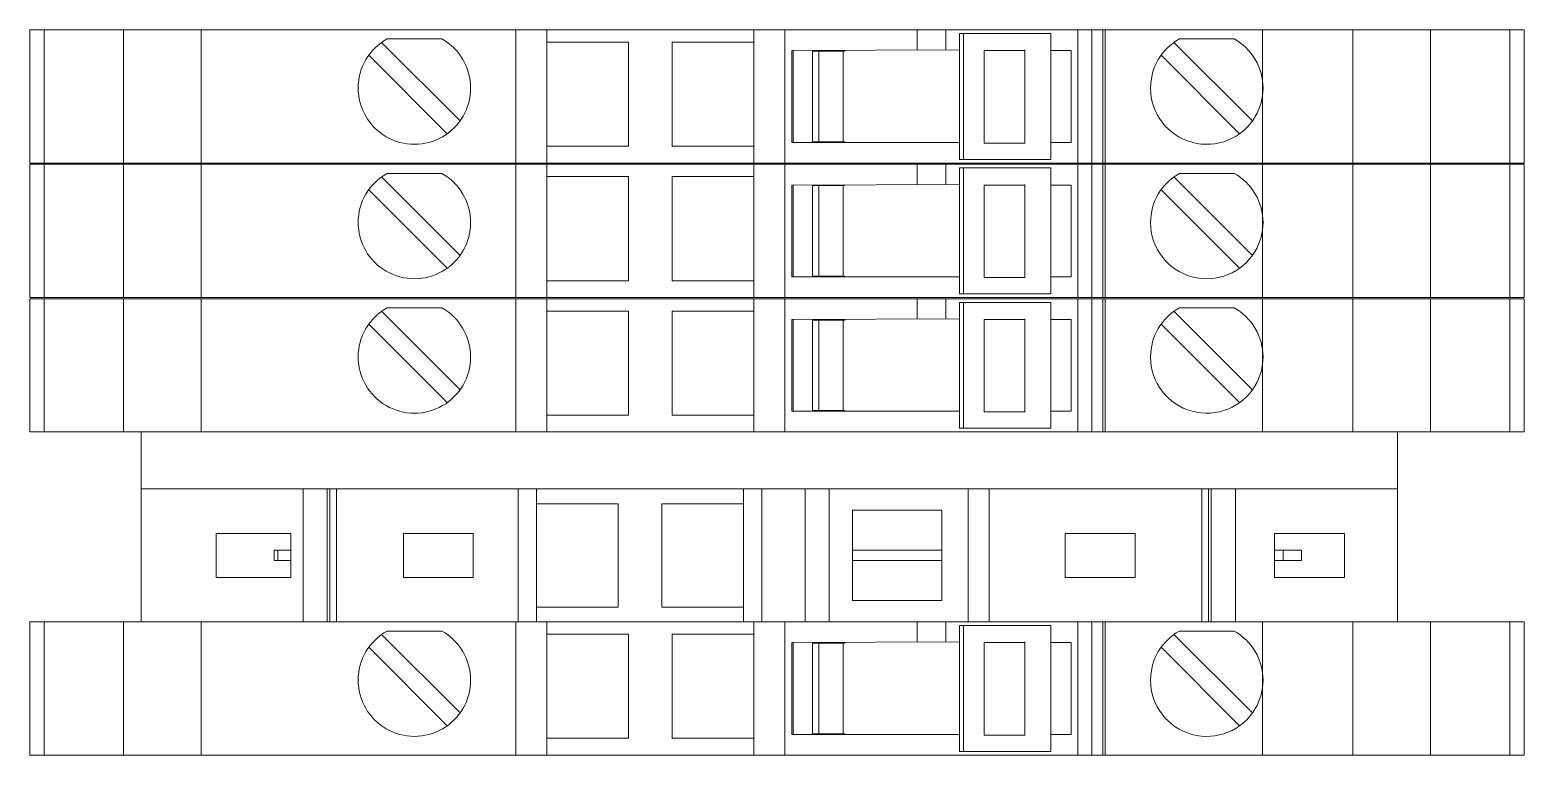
# Model space of a CAD drawing. Header units: millimetres. Extents: x 4962 to 7449, y 754 to 2938.
# Drawn here: x 6031.2 to 6089, y 1928.8 to 1956.9 of the extents above; entities that cross this region are included whole.
import ezdxf

# ---------------------------------------------------------------- set-up
doc = ezdxf.new("R2010")
doc.units = ezdxf.units.MM
doc.layers.add('000-PI-Oprema', color=30, linetype='Continuous', lineweight=5)

msp = doc.modelspace()

# ---------------------------------------------------------------- linework, layer by layer
at = {"color": 0, "linetype": 'ByBlock', "lineweight": 0, "ltscale": 0.25}
msp.add_lwpolyline([(6035.471, 1941.31), (6035.471, 1933.96), (6084.071, 1933.96), (6084.071, 1941.31), (6035.471, 1941.31)], dxfattribs=at)
at = {"layer": '000-PI-Oprema', "color": 0, "linetype": 'ByBlock', "lineweight": 0}
for p, q in [((6031.171, 1956.86), (6049.971, 1956.86)), ((6031.171, 1951.71), (6031.171, 1956.86)), ((6031.718, 1956.86), (6031.718, 1951.71)), ((6034.795, 1951.71), (6034.795, 1956.86)), ((6037.795, 1951.71), (6037.795, 1956.86)), ((6049.971, 1956.86), (6051.171, 1956.86)), ((6049.971, 1951.71), (6049.971, 1956.86)), ((6059.171, 1956.86), (6051.171, 1956.86)), ((6051.171, 1956.86), (6051.171, 1956.86)), ((6051.171, 1951.71), (6051.171, 1956.86)), ((6059.171, 1956.86), (6060.371, 1956.86)), ((6059.171, 1956.86), (6059.171, 1956.86)), ((6059.171, 1956.86), (6059.171, 1951.71)), ((6060.371, 1956.86), (6065.496, 1956.86)), ((6060.371, 1956.86), (6060.371, 1951.71)), ((6064.971, 1956.86), (6064.971, 1956.86)), ((6066.592, 1956.86), (6065.496, 1956.86)), ((6065.496, 1956.86), (6065.496, 1956.86)), ((6065.496, 1956.86), (6065.499, 1956.079)), ((6066.596, 1956.86), (6066.592, 1956.86)), ((6066.596, 1956.86), (6088.971, 1956.86)), ((6066.596, 1956.86), (6066.596, 1956.86)), ((6066.596, 1956.083), (6066.596, 1956.86)), ((6067.13, 1956.72), (6067.288, 1956.72)), ((6067.13, 1956.72), (6067.13, 1956.035)), ((6067.288, 1956.72), (6067.288, 1951.85)), ((6067.288, 1956.72), (6070.659, 1956.72)), ((6070.021, 1956.86), (6070.021, 1956.86)), ((6070.659, 1951.85), (6070.659, 1956.72)), ((6070.659, 1956.72), (6070.659, 1956.72)), ((6071.702, 1951.71), (6071.702, 1956.86)), ((6072.244, 1956.86), (6072.244, 1951.71)), ((6072.671, 1956.86), (6072.671, 1956.86)), ((6072.671, 1956.86), (6072.671, 1951.71)), ((6072.771, 1951.71), (6072.771, 1956.86)), ((6078.847, 1951.71), (6078.847, 1956.86)), ((6082.347, 1951.71), (6082.347, 1956.86)), ((6085.347, 1951.71), (6085.347, 1956.86)), ((6088.424, 1956.86), (6088.424, 1951.71)), ((6088.971, 1951.71), (6088.971, 1956.86)), ((6044.776, 1956.375), (6047.812, 1953.34)), ((6044.988, 1956.51), (6044.988, 1956.51)), ((6047.105, 1956.51), (6044.988, 1956.51)), ((6047.105, 1956.51), (6047.105, 1956.51)), ((6051.171, 1956.385), (6051.171, 1956.385)), ((6054.321, 1956.385), (6051.171, 1956.385)), ((6054.321, 1952.36), (6054.321, 1956.385)), ((6054.321, 1956.385), (6054.321, 1956.385)), ((6056.021, 1956.385), (6056.021, 1952.36)), ((6056.021, 1956.385), (6056.021, 1956.385)), ((6059.171, 1956.385), (6056.021, 1956.385)), ((6059.171, 1956.385), (6059.171, 1956.385)), ((6060.646, 1956.06), (6067.13, 1956.085)), ((6060.646, 1956.06), (6060.646, 1956.06)), ((6060.646, 1952.51), (6060.646, 1956.06)), ((6060.696, 1956.06), (6060.696, 1952.51)), ((6061.446, 1956.035), (6061.696, 1956.035)), ((6061.446, 1956.035), (6061.446, 1956.035)), ((6061.446, 1952.535), (6061.446, 1956.035)), ((6061.696, 1952.51), (6061.696, 1956.06)), ((6061.696, 1956.035), (6062.696, 1956.035)), ((6062.633, 1952.535), (6062.633, 1956.035)), ((6062.696, 1956.06), (6062.696, 1956.035)), ((6067.13, 1956.035), (6067.13, 1952.535)), ((6068.085, 1956.06), (6069.652, 1956.06)), ((6068.085, 1956.06), (6068.085, 1952.535)), ((6069.652, 1952.485), (6069.652, 1956.085)), ((6070.659, 1956.06), (6071.446, 1956.06)), ((6071.446, 1956.06), (6071.446, 1956.06)), ((6071.446, 1952.51), (6071.446, 1956.06)), ((6075.426, 1956.375), (6075.426, 1956.375)), ((6075.426, 1956.375), (6078.462, 1953.34)), ((6075.638, 1956.51), (6075.638, 1956.51)), ((6075.638, 1956.51), (6077.755, 1956.51)), ((6077.755, 1956.51), (6077.755, 1956.51)), ((6047.317, 1952.845), (6044.281, 1955.88)), ((6049.971, 1955.91), (6049.971, 1953.31)), ((6049.971, 1955.91), (6049.971, 1955.91)), ((6072.771, 1953.31), (6072.771, 1955.91)), ((6072.771, 1955.91), (6072.771, 1955.91)), ((6074.931, 1955.88), (6074.931, 1955.88)), ((6077.967, 1952.845), (6074.931, 1955.88)), ((6049.971, 1953.31), (6049.971, 1953.31)), ((6072.771, 1953.31), (6072.771, 1953.31)), ((6078.462, 1953.34), (6078.462, 1953.34)), ((6060.646, 1952.51), (6067.13, 1952.51)), ((6060.646, 1952.51), (6060.646, 1952.51)), ((6061.446, 1952.535), (6061.446, 1952.535)), ((6061.446, 1952.535), (6061.696, 1952.535)), ((6061.696, 1952.535), (6062.696, 1952.535)), ((6062.696, 1952.535), (6062.696, 1952.51)), ((6067.13, 1951.85), (6067.13, 1952.535)), ((6068.085, 1952.535), (6068.085, 1952.485)), ((6068.243, 1952.485), (6068.085, 1952.485)), ((6069.652, 1952.485), (6068.243, 1952.485)), ((6070.659, 1952.51), (6071.446, 1952.51)), ((6071.446, 1952.51), (6071.446, 1952.51)), ((6077.967, 1952.845), (6077.967, 1952.845)), ((6051.171, 1952.36), (6051.171, 1952.36)), ((6051.171, 1952.36), (6054.321, 1952.36)), ((6054.321, 1952.36), (6054.321, 1952.36)), ((6056.021, 1952.36), (6059.171, 1952.36)), ((6056.021, 1952.36), (6056.021, 1952.36)), ((6059.171, 1952.36), (6059.171, 1952.36)), ((6031.171, 1951.71), (6031.854, 1951.71)), ((6031.171, 1951.71), (6049.971, 1951.71)), ((6031.171, 1951.66), (6049.971, 1951.66)), ((6031.171, 1946.51), (6031.171, 1951.66)), ((6031.718, 1951.66), (6031.718, 1946.51)), ((6034.795, 1946.51), (6034.795, 1951.66)), ((6037.795, 1946.51), (6037.795, 1951.66)), ((6049.971, 1951.71), (6051.171, 1951.71)), ((6049.971, 1951.66), (6051.171, 1951.66)), ((6049.971, 1946.51), (6049.971, 1951.66)), ((6051.171, 1951.71), (6051.171, 1951.71)), ((6059.171, 1951.71), (6051.171, 1951.71)), ((6059.171, 1951.66), (6051.171, 1951.66)), ((6051.171, 1951.66), (6051.171, 1951.66)), ((6051.171, 1946.51), (6051.171, 1951.66)), ((6059.171, 1951.71), (6059.171, 1951.71)), ((6059.171, 1951.71), (6060.371, 1951.71)), ((6059.171, 1951.66), (6060.371, 1951.66)), ((6059.171, 1951.66), (6059.171, 1951.66)), ((6059.171, 1951.66), (6059.171, 1946.51)), ((6060.371, 1951.71), (6078.571, 1951.71)), ((6060.371, 1951.66), (6065.496, 1951.66)), ((6060.371, 1951.66), (6060.371, 1946.51)), ((6064.971, 1951.71), (6064.971, 1951.71)), ((6064.971, 1951.66), (6064.971, 1951.66)), ((6066.592, 1951.66), (6065.496, 1951.66)), ((6065.496, 1951.66), (6065.496, 1951.66)), ((6065.496, 1951.66), (6065.499, 1950.879)), ((6066.596, 1951.66), (6066.592, 1951.66)), ((6066.596, 1951.66), (6088.971, 1951.66)), ((6066.596, 1951.66), (6066.596, 1951.66)), ((6066.596, 1950.883), (6066.596, 1951.66)), ((6067.13, 1951.85), (6067.288, 1951.85)), ((6067.13, 1951.52), (6067.288, 1951.52)), ((6067.13, 1951.52), (6067.13, 1950.835)), ((6067.288, 1951.85), (6070.659, 1951.85)), ((6067.288, 1951.52), (6067.288, 1946.65)), ((6067.288, 1951.52), (6070.659, 1951.52)), ((6070.021, 1951.71), (6070.021, 1951.71)), ((6070.021, 1951.66), (6070.021, 1951.66)), ((6070.659, 1951.85), (6070.659, 1951.85)), ((6070.659, 1946.65), (6070.659, 1951.52)), ((6070.659, 1951.52), (6070.659, 1951.52)), ((6071.702, 1946.51), (6071.702, 1951.66)), ((6072.244, 1951.66), (6072.244, 1946.51)), ((6072.671, 1951.71), (6072.671, 1951.71)), ((6072.671, 1951.66), (6072.671, 1951.66)), ((6072.671, 1951.66), (6072.671, 1946.51)), ((6072.771, 1946.51), (6072.771, 1951.66)), ((6088.971, 1951.71), (6078.571, 1951.71)), ((6078.847, 1946.51), (6078.847, 1951.66)), ((6082.347, 1946.51), (6082.347, 1951.66)), ((6085.347, 1946.51), (6085.347, 1951.66)), ((6088.424, 1951.66), (6088.424, 1946.51)), ((6088.971, 1946.51), (6088.971, 1951.66)), ((6044.776, 1951.175), (6047.812, 1948.14)), ((6044.988, 1951.31), (6044.988, 1951.31)), ((6047.105, 1951.31), (6044.988, 1951.31)), ((6047.105, 1951.31), (6047.105, 1951.31)), ((6051.171, 1951.185), (6051.171, 1951.185)), ((6054.321, 1951.185), (6051.171, 1951.185)), ((6054.321, 1947.16), (6054.321, 1951.185)), ((6054.321, 1951.185), (6054.321, 1951.185)), ((6056.021, 1951.185), (6056.021, 1947.16)), ((6056.021, 1951.185), (6056.021, 1951.185)), ((6059.171, 1951.185), (6056.021, 1951.185)), ((6059.171, 1951.185), (6059.171, 1951.185)), ((6060.646, 1950.86), (6067.13, 1950.885)), ((6060.646, 1950.86), (6060.646, 1950.86)), ((6060.646, 1947.31), (6060.646, 1950.86)), ((6060.696, 1950.86), (6060.696, 1947.31)), ((6061.446, 1950.835), (6061.696, 1950.835)), ((6061.446, 1950.835), (6061.446, 1950.835)), ((6061.446, 1947.335), (6061.446, 1950.835)), ((6061.696, 1947.31), (6061.696, 1950.86)), ((6061.696, 1950.835), (6062.696, 1950.835)), ((6062.633, 1947.335), (6062.633, 1950.835)), ((6062.696, 1950.86), (6062.696, 1950.835)), ((6067.13, 1950.835), (6067.13, 1947.335)), ((6068.085, 1950.86), (6069.652, 1950.86)), ((6068.085, 1950.86), (6068.085, 1947.335)), ((6069.652, 1947.285), (6069.652, 1950.885)), ((6070.659, 1950.86), (6071.446, 1950.86)), ((6071.446, 1950.86), (6071.446, 1950.86)), ((6071.446, 1947.31), (6071.446, 1950.86)), ((6075.426, 1951.175), (6075.426, 1951.175)), ((6075.426, 1951.175), (6078.462, 1948.14)), ((6075.638, 1951.31), (6075.638, 1951.31)), ((6075.638, 1951.31), (6077.755, 1951.31)), ((6077.755, 1951.31), (6077.755, 1951.31)), ((6047.317, 1947.645), (6044.281, 1950.68)), ((6049.971, 1950.71), (6049.971, 1948.11)), ((6049.971, 1950.71), (6049.971, 1950.71)), ((6072.771, 1948.11), (6072.771, 1950.71)), ((6072.771, 1950.71), (6072.771, 1950.71)), ((6074.931, 1950.68), (6074.931, 1950.68)), ((6077.967, 1947.645), (6074.931, 1950.68)), ((6049.971, 1948.11), (6049.971, 1948.11)), ((6072.771, 1948.11), (6072.771, 1948.11)), ((6078.462, 1948.14), (6078.462, 1948.14)), ((6060.646, 1947.31), (6067.13, 1947.31)), ((6060.646, 1947.31), (6060.646, 1947.31)), ((6061.446, 1947.335), (6061.446, 1947.335)), ((6061.446, 1947.335), (6061.696, 1947.335)), ((6061.696, 1947.335), (6062.696, 1947.335)), ((6062.696, 1947.335), (6062.696, 1947.31)), ((6067.13, 1946.65), (6067.13, 1947.335)), ((6068.085, 1947.335), (6068.085, 1947.285)), ((6068.243, 1947.285), (6068.085, 1947.285)), ((6069.652, 1947.285), (6068.243, 1947.285)), ((6070.659, 1947.31), (6071.446, 1947.31)), ((6071.446, 1947.31), (6071.446, 1947.31)), ((6077.967, 1947.645), (6077.967, 1947.645)), ((6051.171, 1947.16), (6051.171, 1947.16)), ((6051.171, 1947.16), (6054.321, 1947.16)), ((6054.321, 1947.16), (6054.321, 1947.16)), ((6056.021, 1947.16), (6059.171, 1947.16)), ((6056.021, 1947.16), (6056.021, 1947.16)), ((6059.171, 1947.16), (6059.171, 1947.16)), ((6031.171, 1946.51), (6031.854, 1946.51)), ((6031.171, 1946.51), (6049.971, 1946.51)), ((6031.171, 1946.46), (6049.971, 1946.46)), ((6031.171, 1941.31), (6031.171, 1946.46)), ((6031.718, 1946.46), (6031.718, 1941.31)), ((6034.795, 1941.31), (6034.795, 1946.46)), ((6037.795, 1941.31), (6037.795, 1946.46)), ((6049.971, 1946.51), (6051.171, 1946.51)), ((6049.971, 1946.46), (6051.171, 1946.46)), ((6049.971, 1941.31), (6049.971, 1946.46)), ((6051.171, 1946.51), (6051.171, 1946.51)), ((6059.171, 1946.51), (6051.171, 1946.51)), ((6059.171, 1946.46), (6051.171, 1946.46)), ((6051.171, 1946.46), (6051.171, 1946.46)), ((6051.171, 1941.31), (6051.171, 1946.46)), ((6059.171, 1946.51), (6059.171, 1946.51)), ((6059.171, 1946.51), (6060.371, 1946.51)), ((6059.171, 1946.46), (6060.371, 1946.46)), ((6059.171, 1946.46), (6059.171, 1946.46)), ((6059.171, 1946.46), (6059.171, 1941.31)), ((6060.371, 1946.51), (6078.571, 1946.51)), ((6060.371, 1946.46), (6065.496, 1946.46)), ((6060.371, 1946.46), (6060.371, 1941.31)), ((6064.971, 1946.51), (6064.971, 1946.51)), ((6064.971, 1946.46), (6064.971, 1946.46)), ((6066.592, 1946.46), (6065.496, 1946.46)), ((6065.496, 1946.46), (6065.496, 1946.46)), ((6065.496, 1946.46), (6065.499, 1945.679)), ((6066.596, 1946.46), (6066.592, 1946.46)), ((6066.596, 1946.46), (6088.971, 1946.46)), ((6066.596, 1946.46), (6066.596, 1946.46)), ((6066.596, 1945.683), (6066.596, 1946.46)), ((6067.13, 1946.65), (6067.288, 1946.65)), ((6067.13, 1946.32), (6067.288, 1946.32)), ((6067.13, 1946.32), (6067.13, 1945.635)), ((6067.288, 1946.65), (6070.659, 1946.65)), ((6067.288, 1946.32), (6067.288, 1941.45)), ((6067.288, 1946.32), (6070.659, 1946.32)), ((6070.021, 1946.51), (6070.021, 1946.51)), ((6070.021, 1946.46), (6070.021, 1946.46)), ((6070.659, 1946.65), (6070.659, 1946.65)), ((6070.659, 1941.45), (6070.659, 1946.32)), ((6070.659, 1946.32), (6070.659, 1946.32)), ((6071.702, 1941.31), (6071.702, 1946.46)), ((6072.244, 1946.46), (6072.244, 1941.31)), ((6072.671, 1946.51), (6072.671, 1946.51)), ((6072.671, 1946.46), (6072.671, 1946.46)), ((6072.671, 1946.46), (6072.671, 1941.31)), ((6072.771, 1941.31), (6072.771, 1946.46)), ((6088.971, 1946.51), (6078.571, 1946.51)), ((6078.847, 1941.31), (6078.847, 1946.46)), ((6082.347, 1941.31), (6082.347, 1946.46)), ((6085.347, 1941.31), (6085.347, 1946.46)), ((6088.424, 1946.46), (6088.424, 1941.31)), ((6088.971, 1941.31), (6088.971, 1946.46)), ((6044.776, 1945.975), (6047.812, 1942.94)), ((6044.988, 1946.11), (6044.988, 1946.11)), ((6047.105, 1946.11), (6044.988, 1946.11)), ((6047.105, 1946.11), (6047.105, 1946.11)), ((6051.171, 1945.985), (6051.171, 1945.985)), ((6054.321, 1945.985), (6051.171, 1945.985)), ((6054.321, 1941.96), (6054.321, 1945.985)), ((6054.321, 1945.985), (6054.321, 1945.985)), ((6056.021, 1945.985), (6056.021, 1941.96)), ((6056.021, 1945.985), (6056.021, 1945.985)), ((6059.171, 1945.985), (6056.021, 1945.985)), ((6059.171, 1945.985), (6059.171, 1945.985)), ((6060.646, 1945.66), (6067.13, 1945.685)), ((6060.646, 1945.66), (6060.646, 1945.66)), ((6060.646, 1942.11), (6060.646, 1945.66)), ((6060.696, 1945.66), (6060.696, 1942.11)), ((6061.446, 1945.635), (6061.696, 1945.635)), ((6061.446, 1945.635), (6061.446, 1945.635)), ((6061.446, 1942.135), (6061.446, 1945.635)), ((6061.696, 1942.11), (6061.696, 1945.66)), ((6061.696, 1945.635), (6062.696, 1945.635)), ((6062.633, 1942.135), (6062.633, 1945.635)), ((6062.696, 1945.66), (6062.696, 1945.635)), ((6067.13, 1945.635), (6067.13, 1942.135)), ((6068.085, 1945.66), (6069.652, 1945.66)), ((6068.085, 1945.66), (6068.085, 1942.135)), ((6069.652, 1942.085), (6069.652, 1945.685)), ((6070.659, 1945.66), (6071.446, 1945.66)), ((6071.446, 1945.66), (6071.446, 1945.66)), ((6071.446, 1942.11), (6071.446, 1945.66)), ((6075.426, 1945.975), (6075.426, 1945.975)), ((6075.426, 1945.975), (6078.462, 1942.94)), ((6075.638, 1946.11), (6075.638, 1946.11)), ((6075.638, 1946.11), (6077.755, 1946.11)), ((6077.755, 1946.11), (6077.755, 1946.11)), ((6047.317, 1942.445), (6044.281, 1945.48)), ((6049.971, 1945.51), (6049.971, 1942.91)), ((6049.971, 1945.51), (6049.971, 1945.51)), ((6072.771, 1942.91), (6072.771, 1945.51)), ((6072.771, 1945.51), (6072.771, 1945.51)), ((6074.931, 1945.48), (6074.931, 1945.48)), ((6077.967, 1942.445), (6074.931, 1945.48)), ((6049.971, 1942.91), (6049.971, 1942.91)), ((6072.771, 1942.91), (6072.771, 1942.91)), ((6078.462, 1942.94), (6078.462, 1942.94)), ((6060.646, 1942.11), (6067.13, 1942.11)), ((6060.646, 1942.11), (6060.646, 1942.11)), ((6061.446, 1942.135), (6061.446, 1942.135)), ((6061.446, 1942.135), (6061.696, 1942.135)), ((6061.696, 1942.135), (6062.696, 1942.135)), ((6062.696, 1942.135), (6062.696, 1942.11)), ((6067.13, 1941.45), (6067.13, 1942.135)), ((6068.085, 1942.135), (6068.085, 1942.085)), ((6068.243, 1942.085), (6068.085, 1942.085)), ((6069.652, 1942.085), (6068.243, 1942.085)), ((6070.659, 1942.11), (6071.446, 1942.11)), ((6071.446, 1942.11), (6071.446, 1942.11)), ((6077.967, 1942.445), (6077.967, 1942.445)), ((6051.171, 1941.96), (6051.171, 1941.96)), ((6051.171, 1941.96), (6054.321, 1941.96)), ((6054.321, 1941.96), (6054.321, 1941.96)), ((6056.021, 1941.96), (6059.171, 1941.96)), ((6056.021, 1941.96), (6056.021, 1941.96)), ((6059.171, 1941.96), (6059.171, 1941.96)), ((6031.171, 1941.31), (6031.854, 1941.31)), ((6031.171, 1941.31), (6049.971, 1941.31)), ((6035.471, 1941.31), (6035.471, 1933.96)), ((6084.071, 1941.31), (6035.471, 1941.31)), ((6049.971, 1941.31), (6051.171, 1941.31)), ((6051.171, 1941.31), (6051.171, 1941.31)), ((6059.171, 1941.31), (6051.171, 1941.31)), ((6059.171, 1941.31), (6059.171, 1941.31)), ((6059.171, 1941.31), (6060.371, 1941.31)), ((6060.371, 1941.31), (6078.571, 1941.31)), ((6064.971, 1941.31), (6064.971, 1941.31)), ((6067.13, 1941.45), (6067.288, 1941.45)), ((6067.288, 1941.45), (6070.659, 1941.45)), ((6070.021, 1941.31), (6070.021, 1941.31)), ((6070.659, 1941.45), (6070.659, 1941.45)), ((6072.671, 1941.31), (6072.671, 1941.31)), ((6088.971, 1941.31), (6078.571, 1941.31)), ((6084.071, 1933.96), (6084.071, 1941.31)), ((6041.737, 1939.11), (6035.471, 1939.11)), ((6041.737, 1933.96), (6041.737, 1939.11)), ((6042.673, 1939.11), (6041.737, 1939.11)), ((6042.673, 1933.96), (6042.673, 1939.11)), ((6042.774, 1939.11), (6042.673, 1939.11)), ((6042.774, 1939.11), (6042.774, 1933.96)), ((6043.032, 1939.11), (6042.774, 1939.11)), ((6043.032, 1939.11), (6043.032, 1933.96)), ((6050.053, 1939.11), (6043.032, 1939.11)), ((6050.053, 1939.11), (6050.771, 1939.11)), ((6050.053, 1933.96), (6050.053, 1939.11)), ((6050.771, 1938.535), (6050.771, 1939.11)), ((6050.771, 1939.11), (6058.771, 1939.11)), ((6058.771, 1939.11), (6058.771, 1938.535)), ((6058.771, 1939.11), (6059.49, 1939.11)), ((6059.49, 1939.11), (6061.162, 1939.11)), ((6059.49, 1933.96), (6059.49, 1939.11)), ((6062.087, 1939.11), (6061.162, 1939.11)), ((6061.162, 1939.11), (6061.162, 1933.96)), ((6067.461, 1939.11), (6062.087, 1939.11)), ((6062.087, 1939.11), (6062.087, 1933.96)), ((6067.461, 1939.11), (6067.461, 1933.96)), ((6068.281, 1939.11), (6067.461, 1939.11)), ((6068.281, 1933.96), (6068.281, 1939.11)), ((6068.281, 1939.11), (6076.511, 1939.11)), ((6076.511, 1939.11), (6076.511, 1933.96)), ((6076.511, 1939.11), (6076.769, 1939.11)), ((6076.769, 1933.96), (6076.769, 1939.11)), ((6076.769, 1939.11), (6076.869, 1939.11)), ((6077.806, 1939.11), (6076.869, 1939.11)), ((6076.869, 1933.96), (6076.869, 1939.11)), ((6077.806, 1939.11), (6084.071, 1939.11)), ((6077.806, 1933.96), (6077.806, 1939.11)), ((6050.771, 1934.535), (6050.771, 1938.535)), ((6050.771, 1938.535), (6053.921, 1938.535)), ((6053.921, 1938.535), (6053.921, 1934.535)), ((6055.621, 1938.535), (6058.771, 1938.535)), ((6055.621, 1934.535), (6055.621, 1938.535)), ((6058.771, 1938.535), (6058.771, 1934.535)), ((6062.996, 1938.285), (6066.446, 1938.285)), ((6062.996, 1936.735), (6062.996, 1938.285)), ((6066.446, 1938.285), (6066.446, 1936.735)), ((6038.371, 1935.685), (6038.371, 1937.385)), ((6038.371, 1937.385), (6041.271, 1937.385)), ((6041.271, 1937.385), (6041.271, 1936.735)), ((6045.621, 1937.385), (6048.321, 1937.385)), ((6045.621, 1935.685), (6045.621, 1937.385)), ((6048.321, 1937.385), (6048.321, 1935.685)), ((6071.221, 1937.385), (6073.921, 1937.385)), ((6071.221, 1935.685), (6071.221, 1937.385)), ((6073.921, 1937.385), (6073.921, 1935.685)), ((6079.321, 1936.735), (6079.321, 1937.385)), ((6079.321, 1937.385), (6082.021, 1937.385)), ((6082.021, 1937.385), (6082.021, 1935.685)), ((6040.757, 1936.735), (6040.626, 1936.735)), ((6040.626, 1936.335), (6040.626, 1936.735)), ((6040.757, 1936.335), (6040.626, 1936.335)), ((6040.757, 1936.735), (6040.757, 1936.335)), ((6040.757, 1936.735), (6041.271, 1936.735)), ((6040.757, 1936.335), (6041.271, 1936.335)), ((6041.271, 1936.735), (6041.271, 1936.335)), ((6041.271, 1936.335), (6041.271, 1935.685)), ((6062.996, 1936.735), (6066.446, 1936.735)), ((6062.996, 1936.335), (6062.996, 1936.735)), ((6062.996, 1936.335), (6066.446, 1936.335)), ((6062.996, 1934.785), (6062.996, 1936.335)), ((6066.446, 1936.735), (6066.446, 1936.335)), ((6066.446, 1936.335), (6066.446, 1934.785)), ((6079.321, 1936.335), (6079.321, 1936.735)), ((6079.321, 1936.735), (6079.657, 1936.735)), ((6079.321, 1936.335), (6079.657, 1936.335)), ((6079.321, 1935.685), (6079.321, 1936.335)), ((6079.657, 1936.735), (6079.657, 1936.335)), ((6080.357, 1936.735), (6079.657, 1936.735)), ((6080.357, 1936.335), (6079.657, 1936.335)), ((6080.357, 1936.735), (6080.357, 1936.335)), ((6041.271, 1935.685), (6038.371, 1935.685)), ((6048.321, 1935.685), (6045.621, 1935.685)), ((6073.921, 1935.685), (6071.221, 1935.685)), ((6082.021, 1935.685), (6079.321, 1935.685)), ((6066.446, 1934.785), (6062.996, 1934.785)), ((6053.921, 1934.535), (6050.771, 1934.535)), ((6050.771, 1933.96), (6050.771, 1934.535)), ((6058.771, 1934.535), (6055.621, 1934.535)), ((6058.771, 1934.535), (6058.771, 1933.96)), ((6031.171, 1933.96), (6049.971, 1933.96)), ((6031.171, 1928.81), (6031.171, 1933.96)), ((6031.718, 1933.96), (6031.718, 1928.81)), ((6034.795, 1928.81), (6034.795, 1933.96)), ((6037.795, 1928.81), (6037.795, 1933.96)), ((6042.673, 1933.96), (6041.737, 1933.96)), ((6042.774, 1933.96), (6042.673, 1933.96)), ((6043.032, 1933.96), (6042.774, 1933.96)), ((6044.776, 1933.475), (6047.812, 1930.44)), ((6044.988, 1933.61), (6044.988, 1933.61)), ((6047.105, 1933.61), (6044.988, 1933.61)), ((6047.105, 1933.61), (6047.105, 1933.61)), ((6049.971, 1933.96), (6051.171, 1933.96)), ((6049.971, 1928.81), (6049.971, 1933.96)), ((6050.053, 1933.96), (6050.771, 1933.96)), ((6059.171, 1933.96), (6051.171, 1933.96)), ((6051.171, 1933.96), (6051.171, 1933.96)), ((6051.171, 1928.81), (6051.171, 1933.96)), ((6051.171, 1933.485), (6051.171, 1933.485)), ((6054.321, 1933.485), (6051.171, 1933.485)), ((6054.321, 1929.46), (6054.321, 1933.485)), ((6054.321, 1933.485), (6054.321, 1933.485)), ((6056.021, 1933.485), (6056.021, 1929.46)), ((6056.021, 1933.485), (6056.021, 1933.485)), ((6059.171, 1933.485), (6056.021, 1933.485)), ((6059.171, 1933.96), (6060.371, 1933.96)), ((6059.171, 1933.96), (6059.171, 1933.96)), ((6059.171, 1933.96), (6059.171, 1928.81)), ((6059.171, 1933.485), (6059.171, 1933.485)), ((6060.371, 1933.96), (6065.496, 1933.96)), ((6060.371, 1933.96), (6060.371, 1928.81)), ((6064.971, 1933.96), (6064.971, 1933.96)), ((6066.592, 1933.96), (6065.496, 1933.96)), ((6065.496, 1933.96), (6065.496, 1933.96)), ((6065.496, 1933.96), (6065.499, 1933.179)), ((6066.596, 1933.96), (6066.592, 1933.96)), ((6066.596, 1933.96), (6088.971, 1933.96)), ((6066.596, 1933.96), (6066.596, 1933.96)), ((6066.596, 1933.183), (6066.596, 1933.96)), ((6067.13, 1933.82), (6067.288, 1933.82)), ((6067.13, 1933.82), (6067.13, 1933.135)), ((6067.288, 1933.82), (6067.288, 1928.95)), ((6067.288, 1933.82), (6070.659, 1933.82)), ((6070.021, 1933.96), (6070.021, 1933.96)), ((6070.659, 1928.95), (6070.659, 1933.82)), ((6070.659, 1933.82), (6070.659, 1933.82)), ((6071.702, 1928.81), (6071.702, 1933.96)), ((6072.244, 1933.96), (6072.244, 1928.81)), ((6072.671, 1933.96), (6072.671, 1933.96)), ((6072.671, 1933.96), (6072.671, 1928.81)), ((6072.771, 1928.81), (6072.771, 1933.96)), ((6075.426, 1933.475), (6075.426, 1933.475)), ((6075.426, 1933.475), (6078.462, 1930.44)), ((6075.638, 1933.61), (6075.638, 1933.61)), ((6075.638, 1933.61), (6077.755, 1933.61)), ((6077.755, 1933.61), (6077.755, 1933.61)), ((6078.847, 1928.81), (6078.847, 1933.96)), ((6082.347, 1928.81), (6082.347, 1933.96)), ((6085.347, 1928.81), (6085.347, 1933.96)), ((6088.424, 1933.96), (6088.424, 1928.81)), ((6088.971, 1928.81), (6088.971, 1933.96)), ((6047.317, 1929.945), (6044.281, 1932.98)), ((6049.971, 1933.01), (6049.971, 1930.41)), ((6049.971, 1933.01), (6049.971, 1933.01)), ((6060.646, 1933.16), (6067.13, 1933.185)), ((6060.646, 1933.16), (6060.646, 1933.16)), ((6060.646, 1929.61), (6060.646, 1933.16)), ((6060.696, 1933.16), (6060.696, 1929.61)), ((6061.446, 1933.135), (6061.696, 1933.135)), ((6061.446, 1933.135), (6061.446, 1933.135)), ((6061.446, 1929.635), (6061.446, 1933.135)), ((6061.696, 1929.61), (6061.696, 1933.16)), ((6061.696, 1933.135), (6062.696, 1933.135)), ((6062.633, 1929.635), (6062.633, 1933.135)), ((6062.696, 1933.16), (6062.696, 1933.135)), ((6067.13, 1933.135), (6067.13, 1929.635)), ((6068.085, 1933.16), (6069.652, 1933.16)), ((6068.085, 1933.16), (6068.085, 1929.635)), ((6069.652, 1929.585), (6069.652, 1933.185)), ((6070.659, 1933.16), (6071.446, 1933.16)), ((6071.446, 1933.16), (6071.446, 1933.16)), ((6071.446, 1929.61), (6071.446, 1933.16)), ((6072.771, 1930.41), (6072.771, 1933.01)), ((6072.771, 1933.01), (6072.771, 1933.01)), ((6074.931, 1932.98), (6074.931, 1932.98)), ((6077.967, 1929.945), (6074.931, 1932.98)), ((6049.971, 1930.41), (6049.971, 1930.41)), ((6072.771, 1930.41), (6072.771, 1930.41)), ((6077.967, 1929.945), (6077.967, 1929.945)), ((6078.462, 1930.44), (6078.462, 1930.44)), ((6051.171, 1929.46), (6051.171, 1929.46)), ((6051.171, 1929.46), (6054.321, 1929.46)), ((6054.321, 1929.46), (6054.321, 1929.46)), ((6056.021, 1929.46), (6059.171, 1929.46)), ((6056.021, 1929.46), (6056.021, 1929.46)), ((6059.171, 1929.46), (6059.171, 1929.46)), ((6060.646, 1929.61), (6067.13, 1929.61)), ((6060.646, 1929.61), (6060.646, 1929.61)), ((6061.446, 1929.635), (6061.446, 1929.635)), ((6061.446, 1929.635), (6061.696, 1929.635)), ((6061.696, 1929.635), (6062.696, 1929.635)), ((6062.696, 1929.635), (6062.696, 1929.61)), ((6067.13, 1928.95), (6067.13, 1929.635)), ((6068.085, 1929.635), (6068.085, 1929.585)), ((6068.243, 1929.585), (6068.085, 1929.585)), ((6069.652, 1929.585), (6068.243, 1929.585)), ((6070.659, 1929.61), (6071.446, 1929.61)), ((6071.446, 1929.61), (6071.446, 1929.61)), ((6031.171, 1928.81), (6031.854, 1928.81)), ((6031.171, 1928.81), (6049.971, 1928.81)), ((6049.971, 1928.81), (6051.171, 1928.81)), ((6051.171, 1928.81), (6051.171, 1928.81)), ((6059.171, 1928.81), (6051.171, 1928.81)), ((6059.171, 1928.81), (6059.171, 1928.81)), ((6059.171, 1928.81), (6060.371, 1928.81)), ((6060.371, 1928.81), (6078.571, 1928.81)), ((6064.971, 1928.81), (6064.971, 1928.81)), ((6067.13, 1928.95), (6067.288, 1928.95)), ((6067.288, 1928.95), (6070.659, 1928.95)), ((6070.021, 1928.81), (6070.021, 1928.81)), ((6070.659, 1928.95), (6070.659, 1928.95)), ((6072.671, 1928.81), (6072.671, 1928.81)), ((6088.971, 1928.81), (6078.571, 1928.81))]:
    msp.add_line(p, q, dxfattribs=at)
at = {"layer": '000-PI-Oprema', "color": 0, "linetype": 'ByBlock', "lineweight": 0, "ltscale": 0.25}
msp.add_line((6084.071, 1933.96), (6035.471, 1933.96), dxfattribs=at)
at = {"layer": '000-PI-Oprema', "color": 0, "linetype": 'ByBlock', "lineweight": 0}
for centre, start, end in [((6046.046, 1954.61), 119.12459, 179.99998), ((6046.046, 1954.61), 0.00002, 60.87541), ((6076.696, 1954.61), 119.12459, 179.99998), ((6076.696, 1954.61), 30.45032, 60.87541), ((6046.046, 1954.61), 179.99998, 0.00002), ((6076.696, 1954.61), 179.99998, 329.54972), ((6046.046, 1949.41), 119.12459, 179.99998), ((6046.046, 1949.41), 0.00002, 60.87541), ((6076.696, 1949.41), 119.12459, 179.99998), ((6076.696, 1949.41), 30.45032, 60.87541), ((6046.046, 1949.41), 179.99998, 0.00002), ((6076.696, 1949.41), 179.99998, 329.54972), ((6046.046, 1944.21), 119.12459, 179.99998), ((6046.046, 1944.21), 0.00002, 60.87541), ((6076.696, 1944.21), 119.12459, 179.99998), ((6076.696, 1944.21), 30.45032, 60.87541), ((6046.046, 1944.21), 179.99998, 0.00002), ((6076.696, 1944.21), 179.99998, 329.54972), ((6046.046, 1931.71), 119.12459, 179.99998), ((6046.046, 1931.71), 0.00002, 60.87541), ((6076.696, 1931.71), 119.12459, 179.99998), ((6076.696, 1931.71), 30.45032, 60.87541), ((6046.046, 1931.71), 179.99998, 0.00002), ((6076.696, 1931.71), 179.99998, 329.54972)]:
    msp.add_arc(centre, 2.175, start, end, dxfattribs=at)
at = {"layer": '000-PI-Oprema', "color": 0, "linetype": 'ByBlock', "lineweight": 0, "extrusion": (0, 0, -1)}
for centre, start_param, end_param in [((6076.696, 1954.61), -2.102255, -1.570796), ((6076.696, 1954.61), -1.570796, -1.039338), ((6076.696, 1949.41), -2.102255, -1.570796), ((6076.696, 1949.41), -1.570796, -1.039338), ((6076.696, 1944.21), -2.102255, -1.570796), ((6076.696, 1944.21), -1.570796, -1.039338), ((6076.696, 1931.71), -2.102255, -1.570796), ((6076.696, 1931.71), -1.570796, -1.039338)]:
    msp.add_ellipse(centre, major_axis=(0, -2.175), ratio=1, start_param=start_param, end_param=end_param, dxfattribs=at)

doc.saveas('drawing.dxf')
